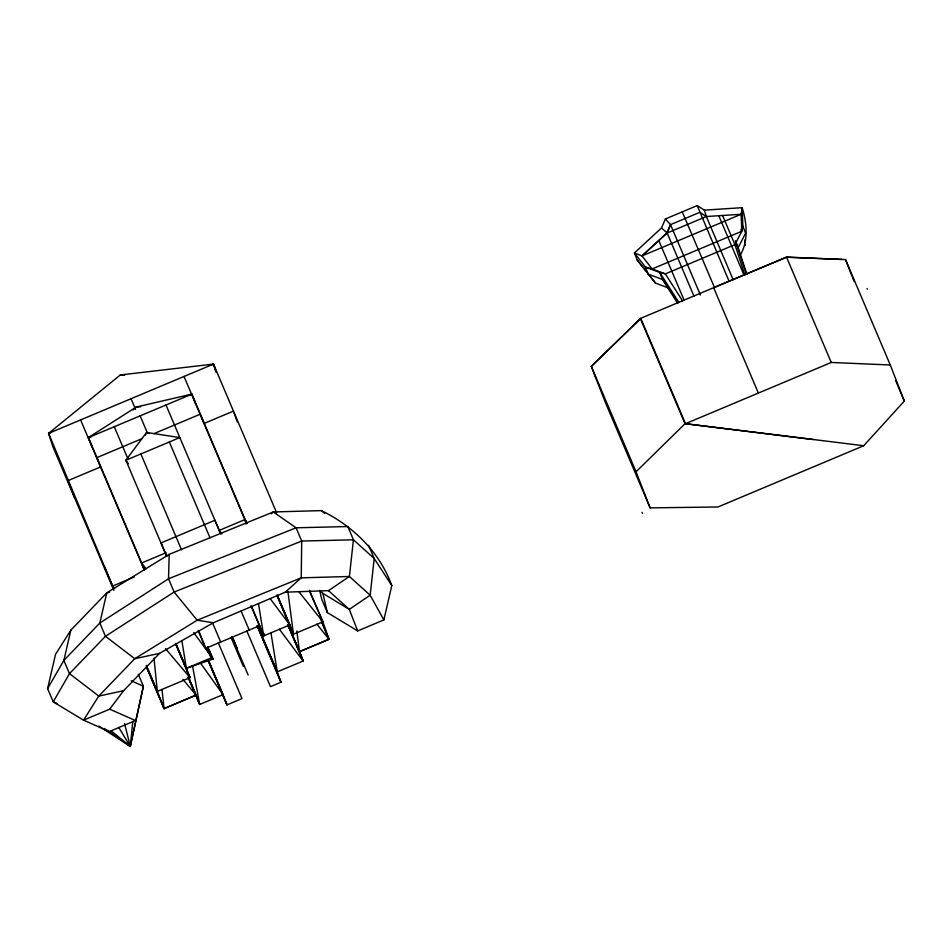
<?xml version="1.0" encoding="UTF-8"?>
<svg xmlns="http://www.w3.org/2000/svg" width="952" height="952" viewBox="0 0 952 952"><rect width="100%" height="100%" fill="white"/><g stroke="black" fill="none" stroke-linecap="round" stroke-linejoin="round"><path stroke-width="1.43" d="M383.87 619.919L391.796 585.551C379.658 552.065 353.109 526.087 321.431 510.605L273.272 511.974L169.194 554.361L168.516 578.792L174.133 592.037L197.159 620.228L213.379 622.763L285.267 592.192L301.225 577.852L349.396 576.472L370.161 595.214L383.87 619.919L357.678 630.926L327.381 612.612L321.752 599.367L319.824 591.121M740.204 255.172C748.629 241.332 746.903 222.53 742.143 207.691L704.337 210.142L697.245 205.572L665.412 218.96L661.485 227.98L634.425 252.946L637.162 259.967L655.547 283.137L668.744 288.051L662.509 279.483L659.772 272.462L645.432 267.119L634.425 252.946L642.017 255.921L652.144 268.952L665.341 273.878L682.608 300.975M132.828 721.438L130.281 746.428L98.806 726.078M138.326 674.278L143.383 686.202L130.281 746.428L109.266 731.576L83.526 720.164L53.229 701.85L47.6 688.605L55.561 654.286L70.817 630.2L106.791 592.846L169.194 554.361M70.817 630.2L63.867 660.39L47.6 688.605M145.501 435.219L146.548 432.482L179.833 437.575L125.866 460.244L166.552 556.087M678.919 302.534L659.772 272.462L665.341 273.878L734.932 244.628L741.787 231.288L742.857 226.183L742.143 207.691L741.12 214.271L642.017 255.921L667.162 233.002L670.529 224.648L699.815 212.332L706.348 216.532L733.171 279.733M250.971 605.758L263.668 635.912L264.501 633.877M665.412 218.96L670.529 224.648L666.924 232.942L642.017 255.921M740.834 230.134L742.857 226.183L745.594 233.204L738.157 247.698L746.844 274.224M271.142 513.89L273.272 511.974L296.072 527.801L301.701 541.045L301.225 577.852L197.159 620.228L134.744 658.713L98.782 696.079L83.526 720.164L109.706 709.157L123.593 690.724L159.555 653.369L213.379 622.763M863.69 445.75L904.341 401.078L890.275 364.973L845.543 259.587L786.507 257.076L640.72 318.325L685.499 423.688L863.69 445.75L717.963 506.988L650.121 507.88L605.389 402.506L591.418 366.639M650.121 507.88L636.055 471.787L591.323 366.401L640.422 318.646L685.023 423.723L813.27 439.515M636.055 471.787L685.023 423.723M591.323 366.401L640.767 318.301M132.994 409.943L136.231 407.028L191.864 394.128L246.83 523.624L245.092 519.518L219.21 530.395L221.852 533.917M113.883 590.383L52.741 446.333L48.588 433.362L120.285 374.969L213.498 364.08L276.627 512.795M285.267 592.192L328.523 590.645L349.396 576.472L353.442 539.796L347.825 526.539L296.072 527.801L168.516 578.792L99.829 623.024L63.867 660.39L69.484 673.635L98.782 696.079L123.593 690.724M92.058 446.94L88.417 437.587L136.231 407.028L140.67 406.754M189.234 395.52L191.864 394.128L195.505 403.469M210.868 365.425L213.498 364.08L216.104 371.804M146.644 667.554L164.077 708.621L196.052 695.115L188.508 677.324M104.494 566.833L113.8 588.776L48.588 433.362L213.498 364.08L215.985 371.863M144.549 569.82L88.417 437.587L191.864 394.128M141.836 438.729L96.914 457.603L100.555 466.944L67.913 480.665L74.601 497.848M154.081 433.588L200.36 414.144L204.002 423.485L233.466 411.109M661.485 227.98L667.162 233.002L706.348 216.532L741.12 214.271L741.787 231.288L652.144 268.952L645.432 267.119L648.169 274.14L662.509 279.483L677.669 303.295M166.874 556.468L160.971 542.949L214.938 520.268L220.674 533.87M166.148 552.695L141.646 562.989L144.252 569.665M113.002 586.967L112.645 586.051L134.41 576.9M685.499 423.688L831.239 362.462L890.275 364.973M251.59 606.602L259.682 625.666L205.703 648.348L198.195 630.64M259.682 625.666L263.668 635.912L289.825 624.917L277.044 594.81M162.007 689.486L164.077 708.621L157.354 691.378L189.995 677.657L175.906 643.695M277.77 597.261L293.442 634.199L322.906 621.823L309.555 590.359M310.019 592.537L322.906 621.823L328.975 639.304L299.511 651.68L303.152 661.033L277.282 671.862L280.971 682.227L270.475 686.642L246.687 630.605M188.079 677.098L199.694 704.456L223.006 694.663L208.488 660.462M164.077 708.621L196.052 695.115L188.639 677.776M279.352 629.189L303.176 661.104L299.475 651.596L328.975 639.304L321.074 620.192M208.833 649.466L213.129 658.986L186.354 668.316L176.084 644.314M48.588 433.362L51.408 432.422M88.417 437.587L91.237 436.694M109.539 592.251L106.791 592.846L99.829 623.024L105.458 636.281L134.744 658.713L159.555 653.369M841.913 259.432L786.578 257.254L713.643 287.694L758.375 393.069M120.285 374.969L124.724 375.064M149.238 433.577L146.548 432.482L125.866 460.244L128.318 463.683M131.186 680.787L143.383 686.202L130.281 746.428L111.229 730.886M109.706 709.157L135.446 720.569L109.266 731.576L104.208 728.518M57.287 703.659L53.229 701.85L69.484 673.635L105.458 636.281L174.133 592.037L301.701 541.045L353.442 539.796L374.207 558.527L391.796 585.551M207.655 649.764L211.201 657.88L213.129 658.986L193.696 632.652M319.586 590.418L322.871 593.382L349.289 609.387L357.678 630.926M321.431 510.605L324.715 513.556M328.523 590.645L349.289 609.387L370.161 595.214L374.207 558.527L368.591 545.282M112.645 586.051L114.526 588.277M165.47 648.609L189.995 677.657L175.608 643.528M182.951 679.419L196.052 695.115L199.694 704.456L192.471 665.603M637.162 259.967L655.547 283.137M316.885 624.107L328.928 639.208M298.797 591.608L322.906 621.823M270.308 598.784L289.825 624.917L293.442 634.199L287.92 591.525M146.061 568.891L141.646 562.989L143.942 568.439M160.971 542.949L162.602 545.234M200.896 663.615L223.006 694.663L208.464 660.7M213.129 658.986L205.703 648.348L198.611 630.474M670.256 290.431L671.779 292.823M674.052 296.393L677.086 301.153M118.714 727.352L130.281 746.428L124.581 723.496M682.263 211.868L714.5 287.575M257.349 625.726L277.282 671.862L270.915 632.652M147.036 667.459L157.354 691.378L153.974 657.987M277.27 595.559L289.825 624.917M288.051 624.893L299.511 651.692L296.81 630.997M867.046 288.515L867.332 289.206M895.63 380.538L904.341 401.078M786.507 257.076L831.239 362.462M737.134 245.295L738.157 247.698L735.872 241.856M722.568 215.485L734.932 244.628L744.833 274.842M718.808 215.723L744.036 275.176M729.149 281.423L697.245 205.572M670.529 224.648L700.422 295.06M667.162 233.002L693.984 296.203M658.76 240.475L684.167 300.32M642.064 512.319L642.505 513.342M322.085 623.072L328.975 639.304M184.034 376.457L246.116 522.707M288.444 625.607L299.464 651.584M287.694 624.607L303.176 661.104L288.159 625.464M166.005 404.993L220.519 533.418M257.54 625.357L277.282 671.862M257.183 626.202L280.971 682.227L257.326 625.714M169.337 441.978L210.023 537.82M241.094 611.017L249.186 630.069M140.146 415.857L147.5 433.208M131.043 398.721L135.636 409.527M232.002 636.555L237.322 649.086L233.775 639.994M231.919 636.793L248.151 675.027M231.217 637.888L243.236 666.221M140.86 453.949L181.535 549.792M212.605 622.989L220.697 642.041M218.21 642.576L241.986 698.613L226.992 704.908L207.857 659.807M114.276 426.722L127.877 458.745M207.679 646.765L212.213 657.451L186.354 668.316L181.88 640.72M80.587 419.915L144.276 569.95M175.477 643.469L189.995 677.657M146.322 665.388L157.354 691.378M277.329 595.988L293.442 634.199M208.31 660.557L226.992 704.908L222.923 694.448M188.187 677.158L199.694 704.456M146.441 666.614L164.041 708.55M595.309 376.635L595.904 378.182M845.543 259.587L852.076 276.354M852.576 277.639L854.087 281.518M246.651 523.529L245.092 519.518L245.783 523.862M207.215 647.634L211.201 657.88M233.93 412.454L237.191 421.843M735.42 240.677L746.392 274.188M704.337 210.142L706.348 216.532M322.871 593.382L327.381 612.612M258.527 603.735L263.668 635.912M744.964 239.797L745.19 245.473"/></g></svg>
